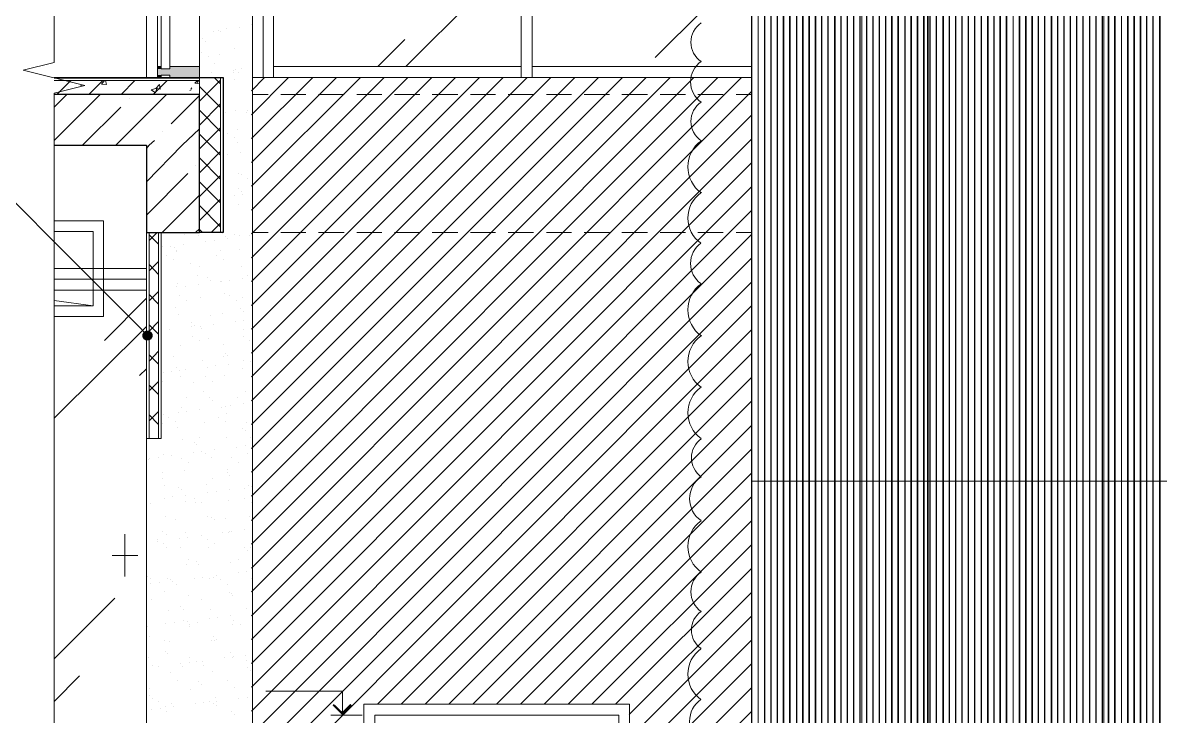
# Model space of a CAD drawing. Header units: millimetres. Extents: x -356862 to 418287, y 0 to 839748.
# Drawn here: x 401920 to 407398, y 783040 to 786378 of the extents above; entities that cross this region are included whole.
import ezdxf

# ---------------------------------------------------------------- set-up
doc = ezdxf.new("R2010")
doc.units = ezdxf.units.MM
doc.layers.add('PDF _Геометрия', color=7, linetype='Continuous', true_color=0xbababa)
doc.layers.add('PDF _Сплошная заливка', color=7, linetype='Continuous', true_color=0xf50000)

msp = doc.modelspace()

# ---------------------------------------------------------------- linework, layer by layer
at = {"layer": 'PDF _Геометрия', "color": 7, "lineweight": 5}
for points in [[(402071.0495, 790873.5893), (402071.0495, 790784.8264), (402071.0495, 786186.4759), (401921.668, 786149.6718), (402218.266, 786076.0635), (402071.0495, 786039.2594), (402071.0495, 781440.9089), (402071.0495, 781352.146)], [(402770.3278, 786032.7645), (402770.3278, 786115.0326), (402071.0495, 786115.0326)], [(402770.3278, 786110.7027), (402071.0495, 786110.7027)], [(402770.3278, 786099.8779), (402071.0495, 786099.8779)], [(402770.3278, 786032.7645), (402770.3278, 786032.7645)], [(402514.8639, 785368.1254), (402514.8639, 784376.579), (402527.8536, 784376.579), (402573.3175, 784376.579), (402586.3072, 784376.579), (402586.3072, 785368.1254)], [(402527.8536, 785368.1254), (402527.8536, 784376.579)], [(402573.3175, 785368.1254), (402573.3175, 784376.579)], [(403025.7917, 785368.1254), (403101.5649, 785368.1254)], [(403162.1835, 785368.1254), (403283.4206, 785368.1254)], [(403344.0391, 785368.1254), (403467.4412, 785368.1254)], [(403528.0598, 785368.1254), (403649.2969, 785368.1254)], [(403709.9154, 785368.1254), (403831.1526, 785368.1254)], [(403891.7711, 785368.1254), (404015.1732, 785368.1254)], [(404075.7917, 785368.1254), (404197.0288, 785368.1254)], [(404257.6474, 785368.1254), (404378.8845, 785368.1254)], [(404441.668, 785368.1254), (404562.9051, 785368.1254)], [(404623.5237, 785368.1254), (404744.7608, 785368.1254)], [(404805.3794, 785368.1254), (404928.7814, 785368.1254)], [(404989.4, 785368.1254), (405110.6371, 785368.1254)], [(405171.2556, 785368.1254), (405292.4928, 785368.1254)], [(405355.2763, 785368.1254), (405428.8845, 785368.1254)], [(402071.0495, 785194.9295), (402514.8639, 785194.9295)]]:
    msp.add_lwpolyline(points, dxfattribs=at)
at = {"layer": 'PDF _Геометрия', "color": 7, "lineweight": 18}
msp.add_lwpolyline([(405961.4618, 781767.8161), (405961.4618, 790135.3419)], dxfattribs=at)
at = {"layer": 'PDF _Геометрия', "color": 7, "lineweight": 9}
for points in [[(402514.8639, 790083.3831), (402514.8639, 786115.0326)], [(403025.7917, 790083.3831), (403025.7917, 781817.6099)], [(403025.7917, 786115.0326), (405428.8845, 786115.0326)], [(403101.5649, 786032.7645), (403025.7917, 786032.7645)], [(403283.4206, 786032.7645), (403162.1835, 786032.7645)], [(403467.4412, 786032.7645), (403344.0391, 786032.7645)], [(403649.2969, 786032.7645), (403528.0598, 786032.7645)], [(403831.1526, 786032.7645), (403709.9154, 786032.7645)], [(404015.1732, 786032.7645), (403891.7711, 786032.7645)], [(404197.0288, 786032.7645), (404075.7917, 786032.7645)], [(404378.8845, 786032.7645), (404257.6474, 786032.7645)], [(404562.9051, 786032.7645), (404441.668, 786032.7645)], [(404744.7608, 786032.7645), (404623.5237, 786032.7645)], [(404928.7814, 786032.7645), (404805.3794, 786032.7645)], [(405110.6371, 786032.7645), (404989.4, 786032.7645)], [(405292.4928, 786032.7645), (405171.2556, 786032.7645)], [(405428.8845, 786032.7645), (405355.2763, 786032.7645)], [(402514.8639, 784376.579), (402514.8639, 781817.6099)]]:
    msp.add_lwpolyline(points, dxfattribs=at)
at = {"layer": 'PDF _Геометрия', "color": 24, "lineweight": 18, "true_color": 0xa12502}
msp.add_lwpolyline([(402770.3278, 790083.3831), (403025.7917, 790083.3831), (403025.7917, 781817.6099), (402514.8639, 781817.6099), (402514.8639, 784376.579), (402586.3072, 784376.579), (402586.3072, 785368.1254), (402885.0701, 785368.1254), (402885.0701, 786115.0326), (402770.3278, 786115.0326)], close=True, dxfattribs=at)
at = {"layer": 'PDF _Геометрия', "color": 171, "lineweight": 20, "true_color": 0x7f7fff}
for points in [[(405428.8845, 781817.6099), (414943.833, 781817.6099), (414943.833, 790083.3831), (405428.8845, 790083.3831)], [(402770.3278, 785368.1254), (402872.0804, 785368.1254), (402872.0804, 786115.0326), (402770.3278, 786115.0326)]]:
    msp.add_lwpolyline(points, close=True, dxfattribs=at)
at = {"layer": 'PDF _Геометрия', "color": 7, "lineweight": 30}
for points in [[(405428.8845, 790083.3831), (405428.8845, 781817.6099)], [(402071.0495, 785788.1254), (402514.8639, 785788.1254), (402514.8639, 785368.1254), (402770.3278, 785368.1254), (402770.3278, 785788.1254), (402770.3278, 786032.7645), (402071.0495, 786032.7645)]]:
    msp.add_lwpolyline(points, dxfattribs=at)
at = {"layer": 'PDF _Геометрия', "color": 150, "lineweight": 30, "true_color": 0x0080ff}
msp.add_lwpolyline([(405428.8845, 790083.3831), (405428.8845, 781817.6099), (414943.833, 781817.6099), (414943.833, 790083.3831)], close=True, dxfattribs=at)
at = {"layer": 'PDF _Геометрия', "color": 254, "lineweight": 5, "true_color": 0xdcdcdc}
for points in [[(405431.0495, 790083.3831), (405431.0495, 781817.6099)], [(405461.3587, 790083.3831), (405461.3587, 781817.6099)], [(405491.668, 790083.3831), (405491.668, 781817.6099)], [(405521.9773, 790083.3831), (405521.9773, 781817.6099)], [(405554.4515, 790083.3831), (405554.4515, 781817.6099)], [(405584.7608, 790083.3831), (405584.7608, 781817.6099)], [(405615.0701, 790083.3831), (405615.0701, 781817.6099)], [(405645.3794, 790083.3831), (405645.3794, 781817.6099)], [(405675.6886, 790083.3831), (405675.6886, 781817.6099)], [(405705.9979, 790083.3831), (405705.9979, 781817.6099)], [(405738.4721, 790083.3831), (405738.4721, 781817.6099)], [(405768.7814, 790083.3831), (405768.7814, 781817.6099)], [(405799.0907, 790083.3831), (405799.0907, 781817.6099)], [(405829.4, 790083.3831), (405829.4, 781817.6099)], [(405859.7093, 790083.3831), (405859.7093, 781817.6099)], [(405890.0185, 790083.3831), (405890.0185, 781817.6099)], [(405922.4928, 790083.3831), (405922.4928, 781817.6099)], [(405952.802, 790083.3831), (405952.802, 781817.6099)], [(405983.1113, 790083.3831), (405983.1113, 781817.6099)], [(406013.4206, 790083.3831), (406013.4206, 781817.6099)], [(406043.7299, 790083.3831), (406043.7299, 781817.6099)], [(406076.2041, 790083.3831), (406076.2041, 781817.6099)], [(406106.5134, 790083.3831), (406106.5134, 781817.6099)], [(406136.8227, 790083.3831), (406136.8227, 781817.6099)], [(406167.1319, 790083.3831), (406167.1319, 781817.6099)], [(406197.4412, 790083.3831), (406197.4412, 781817.6099)], [(406227.7505, 790083.3831), (406227.7505, 781817.6099)], [(406260.2247, 790083.3831), (406260.2247, 781817.6099)], [(406290.534, 790083.3831), (406290.534, 781817.6099)], [(406320.8433, 790083.3831), (406320.8433, 781817.6099)], [(406351.1526, 790083.3831), (406351.1526, 781817.6099)], [(406381.4618, 790083.3831), (406381.4618, 781817.6099)], [(406411.7711, 790083.3831), (406411.7711, 781817.6099)], [(406444.2453, 790083.3831), (406444.2453, 781817.6099)], [(406474.5546, 790083.3831), (406474.5546, 781817.6099)], [(406504.8639, 790083.3831), (406504.8639, 781817.6099)], [(406535.1732, 790083.3831), (406535.1732, 781817.6099)], [(406565.4824, 790083.3831), (406565.4824, 781817.6099)], [(406595.7917, 790083.3831), (406595.7917, 781817.6099)], [(406628.266, 790083.3831), (406628.266, 781817.6099)], [(406658.5752, 790083.3831), (406658.5752, 781817.6099)], [(406688.8845, 790083.3831), (406688.8845, 781817.6099)], [(406719.1938, 790083.3831), (406719.1938, 781817.6099)], [(406749.5031, 790083.3831), (406749.5031, 781817.6099)], [(406781.9773, 790083.3831), (406781.9773, 781817.6099)], [(406812.2866, 790083.3831), (406812.2866, 781817.6099)], [(406842.5959, 790083.3831), (406842.5959, 781817.6099)], [(406872.9051, 790083.3831), (406872.9051, 781817.6099)], [(406903.2144, 790083.3831), (406903.2144, 781817.6099)], [(406933.5237, 790083.3831), (406933.5237, 781817.6099)], [(406965.9979, 790083.3831), (406965.9979, 781817.6099)], [(406996.3072, 790083.3831), (406996.3072, 781817.6099)], [(407026.6165, 790083.3831), (407026.6165, 781817.6099)], [(407056.9257, 790083.3831), (407056.9257, 781817.6099)], [(407087.235, 790083.3831), (407087.235, 781817.6099)], [(407117.5443, 790083.3831), (407117.5443, 781817.6099)], [(407150.0185, 790083.3831), (407150.0185, 781817.6099)], [(407180.3278, 790083.3831), (407180.3278, 781817.6099)], [(407210.6371, 790083.3831), (407210.6371, 781817.6099)], [(407240.9464, 790083.3831), (407240.9464, 781817.6099)], [(407271.2556, 790083.3831), (407271.2556, 781817.6099)], [(407303.7299, 790083.3831), (407303.7299, 781817.6099)], [(407334.0391, 790083.3831), (407334.0391, 781817.6099)], [(407364.3484, 790083.3831), (407364.3484, 781817.6099)], [(407394.6577, 790083.3831), (407394.6577, 781817.6099)]]:
    msp.add_lwpolyline(points, close=True, dxfattribs=at)
for points in [[(405461.3587, 781817.6099), (405461.3587, 790083.3831)], [(405493.833, 781817.6099), (405493.833, 790083.3831)], [(405524.1422, 781817.6099), (405524.1422, 790083.3831)], [(405552.2866, 781817.6099), (405552.2866, 790083.3831)], [(405582.5959, 781817.6099), (405582.5959, 790083.3831)], [(405612.9051, 781817.6099), (405612.9051, 790083.3831)], [(405647.5443, 781817.6099), (405647.5443, 790083.3831)], [(405677.8536, 781817.6099), (405677.8536, 790083.3831)], [(405708.1629, 781817.6099), (405708.1629, 790083.3831)], [(405736.3072, 781817.6099), (405736.3072, 790083.3831)], [(405766.6165, 781817.6099), (405766.6165, 790083.3831)], [(405796.9257, 781817.6099), (405796.9257, 790083.3831)], [(405831.5649, 781817.6099), (405831.5649, 790083.3831)], [(405861.8742, 781817.6099), (405861.8742, 790083.3831)], [(405892.1835, 781817.6099), (405892.1835, 790083.3831)], [(405920.3278, 781817.6099), (405920.3278, 790083.3831)], [(405950.6371, 781817.6099), (405950.6371, 790083.3831)], [(405983.1113, 781817.6099), (405983.1113, 790083.3831)], [(406015.5855, 781817.6099), (406015.5855, 790083.3831)], [(406045.8948, 781817.6099), (406045.8948, 790083.3831)], [(406074.0391, 781817.6099), (406074.0391, 790083.3831)], [(406104.3484, 781817.6099), (406104.3484, 790083.3831)], [(406134.6577, 781817.6099), (406134.6577, 790083.3831)], [(406169.2969, 781817.6099), (406169.2969, 790083.3831)], [(406199.6062, 781817.6099), (406199.6062, 790083.3831)], [(406229.9154, 781817.6099), (406229.9154, 790083.3831)], [(406258.0598, 781817.6099), (406258.0598, 790083.3831)], [(406288.369, 781817.6099), (406288.369, 790083.3831)], [(406318.6783, 781817.6099), (406318.6783, 790083.3831)], [(406353.3175, 781817.6099), (406353.3175, 790083.3831)], [(406383.6268, 781817.6099), (406383.6268, 790083.3831)], [(406413.9361, 781817.6099), (406413.9361, 790083.3831)], [(406442.0804, 781817.6099), (406442.0804, 790083.3831)], [(406472.3897, 781817.6099), (406472.3897, 790083.3831)], [(406502.6989, 781817.6099), (406502.6989, 790083.3831)], [(406537.3381, 781817.6099), (406537.3381, 790083.3831)], [(406567.6474, 781817.6099), (406567.6474, 790083.3831)], [(406597.9567, 781817.6099), (406597.9567, 790083.3831)], [(406626.101, 781817.6099), (406626.101, 790083.3831)], [(406656.4103, 781817.6099), (406656.4103, 790083.3831)], [(406688.8845, 781817.6099), (406688.8845, 790083.3831)], [(406721.3587, 781817.6099), (406721.3587, 790083.3831)], [(406751.668, 781817.6099), (406751.668, 790083.3831)], [(406779.8123, 781817.6099), (406779.8123, 790083.3831)], [(406810.1216, 781817.6099), (406810.1216, 790083.3831)], [(406840.4309, 781817.6099), (406840.4309, 790083.3831)], [(406875.0701, 781817.6099), (406875.0701, 790083.3831)], [(406905.3794, 781817.6099), (406905.3794, 790083.3831)], [(406935.6886, 781817.6099), (406935.6886, 790083.3831)], [(406963.833, 781817.6099), (406963.833, 790083.3831)], [(406994.1422, 781817.6099), (406994.1422, 790083.3831)], [(407024.4515, 781817.6099), (407024.4515, 790083.3831)], [(407059.0907, 781817.6099), (407059.0907, 790083.3831)], [(407089.4, 781817.6099), (407089.4, 790083.3831)], [(407119.7093, 781817.6099), (407119.7093, 790083.3831)], [(407147.8536, 781817.6099), (407147.8536, 790083.3831)], [(407178.1629, 781817.6099), (407178.1629, 790083.3831)], [(407210.6371, 781817.6099), (407210.6371, 790083.3831)], [(407243.1113, 781817.6099), (407243.1113, 790083.3831)], [(407273.4206, 781817.6099), (407273.4206, 790083.3831)], [(407301.5649, 781817.6099), (407301.5649, 790083.3831)], [(407331.8742, 781817.6099), (407331.8742, 790083.3831)], [(407362.1835, 781817.6099), (407362.1835, 790083.3831)], [(407396.8227, 781817.6099), (407396.8227, 790083.3831)], [(404965.5855, 786210.2903), (405428.8845, 786673.5893)], [(403764.0391, 786166.9913), (404097.4412, 786500.3934)], [(403629.8123, 786166.9913), (403759.7093, 786296.8882)], [(402313.5237, 784848.5377), (402514.8639, 785052.0429)], [(402073.2144, 784476.1666), (402514.8639, 784915.6511)], [(402482.3897, 784679.6718), (402514.8639, 784712.146)], [(402410.9464, 783915.445), (402410.9464, 783711.9398)], [(402473.7299, 783813.6924), (402350.3278, 783813.6924)], [(402071.0495, 783315.7542), (402363.3175, 783608.0223)], [(402071.0495, 783110.0841), (402192.2866, 783233.4862)]]:
    msp.add_lwpolyline(points, dxfattribs=at)
at = {"layer": 'PDF _Геометрия', "color": 150, "lineweight": 18, "true_color": 0x0080ff}
for points in [[(405983.1113, 781817.6099), (405983.1113, 790083.3831)], [(405985.2763, 781817.6099), (405985.2763, 790083.3831)], [(406277.5443, 781817.6099), (406277.5443, 790085.548)], [(406279.7093, 781817.6099), (406279.7093, 790085.548)], [(406569.8123, 781817.6099), (406569.8123, 790083.3831)], [(407126.2041, 781817.6099), (407126.2041, 790083.3831)]]:
    msp.add_lwpolyline(points, dxfattribs=at)
at = {"layer": 'PDF _Геометрия', "color": 252, "lineweight": 5, "true_color": 0x989898}
for points in [[(403127.5443, 789587.6099), (403127.5443, 788492.146), (403127.5443, 786115.0326), (403127.5443, 786166.9913), (404320.4309, 786166.9913), (404320.4309, 786115.0326), (403127.5443, 786115.0326), (403077.7505, 786115.0326), (403077.7505, 788492.146), (403077.7505, 789587.6099), (403077.7505, 789663.3831)], [(402568.9876, 788468.3315), (402568.9876, 786166.9913)], [(402770.3278, 788468.3315), (402770.3278, 786166.9913)], [(405428.8845, 786115.0326), (404372.3897, 786115.0326), (404372.3897, 786166.9913), (405428.8845, 786166.9913)], [(402514.8639, 785142.9707), (402071.0495, 785142.9707)], [(402514.8639, 785091.012), (402071.0495, 785091.012)]]:
    msp.add_lwpolyline(points, dxfattribs=at)
msp.add_lwpolyline([(404372.3897, 788492.146), (404372.3897, 786115.0326), (404320.4309, 786115.0326), (404320.4309, 788492.146), (404320.4309, 789613.5893), (404372.3897, 789613.5893)], close=True, dxfattribs=at)
at = {"layer": 'PDF _Геометрия', "color": 7, "lineweight": 5}
for points in [[(402627.4412, 786156.1666), (402627.4412, 788476.9913), (402586.3072, 788476.9913), (402586.3072, 786156.1666)], [(404842.1835, 783097.0944), (403562.6989, 783097.0944), (403562.6989, 782075.2388), (404842.1835, 782075.2388)], [(404790.2247, 783045.1357), (403614.6577, 783045.1357), (403614.6577, 782125.0326), (404790.2247, 782125.0326)]]:
    msp.add_lwpolyline(points, close=True, dxfattribs=at)
at = {"layer": 'PDF _Геометрия', "color": 24, "lineweight": 18, "true_color": 0xa12502}
for points in [[(403021.4618, 786370.4965), (403021.4618, 786370.4965)], [(402837.4412, 786333.6924), (402837.4412, 786333.6924)], [(402861.2556, 786342.3522), (402861.2556, 786342.3522)], [(402869.9154, 786333.6924), (402869.9154, 786333.6924)], [(402902.3897, 786348.847), (402902.3897, 786348.847)], [(402965.1732, 786355.3419), (402965.1732, 786355.3419)], [(402785.4824, 786301.2181), (402785.4824, 786301.2181)], [(402800.6371, 786288.2285), (402800.6371, 786288.2285)], [(402781.1526, 786236.2697), (402781.1526, 786236.2697)], [(402813.6268, 786214.6202), (402813.6268, 786214.6202)], [(402867.7505, 786225.445), (402867.7505, 786225.445)], [(402937.0288, 786255.7542), (402937.0288, 786255.7542)], [(403023.6268, 786236.2697), (403023.6268, 786236.2697)], [(402841.7711, 786182.146), (402841.7711, 786182.146)], [(402945.6886, 786154.0017), (402945.6886, 786154.0017)], [(402973.833, 786156.1666), (402973.833, 786156.1666)], [(402826.6165, 786136.6821), (402826.6165, 786136.6821)], [(402932.6989, 786149.6718), (402932.6989, 786149.6718)], [(402932.6989, 786138.847), (402932.6989, 786138.847)], [(402941.3587, 786104.2078), (402941.3587, 786104.2078)], [(402960.8433, 786141.012), (402960.8433, 786141.012)], [(402898.0598, 785944.0017), (402898.0598, 785944.0017)], [(402945.6886, 785954.8264), (402945.6886, 785954.8264)], [(402995.4824, 785944.0017), (402995.4824, 785944.0017)], [(403004.1422, 785956.9913), (403004.1422, 785956.9913)], [(402885.0701, 785926.6821), (402885.0701, 785926.6821)], [(402906.7196, 785844.414), (402906.7196, 785844.414)], [(402941.3587, 785824.9295), (402941.3587, 785824.9295)], [(402954.3484, 785863.8986), (402954.3484, 785863.8986)], [(402952.1835, 785803.28), (402952.1835, 785803.28)], [(402906.7196, 785742.6614), (402906.7196, 785742.6614)], [(402969.5031, 785751.3212), (402969.5031, 785751.3212)], [(402956.5134, 785653.8986), (402956.5134, 785653.8986)], [(402971.668, 785649.5687), (402971.668, 785649.5687)], [(403004.1422, 785627.9192), (403004.1422, 785627.9192)], [(402956.5134, 785578.1254), (402956.5134, 785578.1254)], [(402971.668, 785565.1357), (402971.668, 785565.1357)], [(402978.1629, 785549.981), (402978.1629, 785549.981)], [(402939.1938, 785545.6511), (402939.1938, 785545.6511)], [(402960.8433, 785504.5171), (402960.8433, 785504.5171)], [(402698.8845, 785357.3006), (402698.8845, 785357.3006)], [(402765.9979, 785355.1357), (402765.9979, 785355.1357)], [(402841.7711, 785331.3212), (402841.7711, 785331.3212)], [(402882.9051, 785363.7955), (402882.9051, 785363.7955)], [(402895.8948, 785350.8058), (402895.8948, 785350.8058)], [(402904.5546, 785339.981), (402904.5546, 785339.981)], [(402941.3587, 785357.3006), (402941.3587, 785357.3006)], [(402965.1732, 785352.9707), (402965.1732, 785352.9707)], [(403010.6371, 785352.9707), (403010.6371, 785352.9707)], [(402590.6371, 785298.847), (402590.6371, 785298.847)], [(402631.7711, 785303.1769), (402631.7711, 785303.1769)], [(402649.0907, 785296.6821), (402649.0907, 785296.6821)], [(402662.0804, 785283.6924), (402662.0804, 785283.6924)], [(402662.0804, 785275.0326), (402662.0804, 785275.0326)], [(402694.5546, 785311.8367), (402694.5546, 785311.8367)], [(402800.6371, 785324.8264), (402800.6371, 785324.8264)], [(402872.0804, 785281.5274), (402872.0804, 785281.5274)], [(402965.1732, 785288.0223), (402965.1732, 785288.0223)], [(402610.1216, 785257.713), (402610.1216, 785257.713)], [(402644.7608, 785238.2285), (402644.7608, 785238.2285)], [(402729.1938, 785220.9089), (402729.1938, 785220.9089)], [(402854.7608, 785259.8779), (402854.7608, 785259.8779)], [(402887.235, 785238.2285), (402887.235, 785238.2285)], [(402772.4928, 785203.5893), (402772.4928, 785203.5893)], [(402971.668, 785203.5893), (402971.668, 785203.5893)], [(402666.4103, 785123.4862), (402666.4103, 785123.4862)], [(402703.2144, 785110.4965), (402703.2144, 785110.4965)], [(402761.668, 785162.4553), (402761.668, 785162.4553)], [(402765.9979, 785119.1563), (402765.9979, 785119.1563)], [(402807.1319, 785149.4656), (402807.1319, 785149.4656)], [(402822.2866, 785136.4759), (402822.2866, 785136.4759)], [(402872.0804, 785134.3109), (402872.0804, 785134.3109)], [(402876.4103, 785132.146), (402876.4103, 785132.146)], [(402913.2144, 785138.6408), (402913.2144, 785138.6408)], [(402975.9979, 785147.3006), (402975.9979, 785147.3006)], [(403004.1422, 785162.4553), (403004.1422, 785162.4553)], [(402588.4721, 785067.1975), (402588.4721, 785067.1975)], [(402662.0804, 785106.1666), (402662.0804, 785106.1666)], [(402675.0701, 785062.8676), (402675.0701, 785062.8676)], [(402889.4, 785073.6924), (402889.4, 785073.6924)], [(402917.5443, 785062.8676), (402917.5443, 785062.8676)], [(402655.5855, 785006.579), (402655.5855, 785006.579)], [(402707.5443, 785041.2181), (402707.5443, 785041.2181)], [(402776.8227, 785054.2078), (402776.8227, 785054.2078)], [(402950.0185, 785043.3831), (402950.0185, 785043.3831)], [(402967.3381, 785002.2491), (402967.3381, 785002.2491)], [(402975.9979, 785054.2078), (402975.9979, 785054.2078)], [(402670.7402, 784974.1047), (402670.7402, 784974.1047)], [(402824.4515, 784967.6099), (402824.4515, 784967.6099)], [(402880.7402, 784980.5996), (402880.7402, 784980.5996)], [(402982.4928, 784989.2594), (402982.4928, 784989.2594)], [(402984.6577, 784945.9604), (402984.6577, 784945.9604)], [(402627.4412, 784900.4965), (402627.4412, 784900.4965)], [(402733.5237, 784935.1357), (402733.5237, 784935.1357)], [(402733.5237, 784913.4862), (402733.5237, 784913.4862)], [(402748.6783, 784922.146), (402748.6783, 784922.146)], [(402774.6577, 784917.8161), (402774.6577, 784917.8161)], [(402781.1526, 784904.8264), (402781.1526, 784904.8264)], [(402837.4412, 784926.4759), (402837.4412, 784926.4759)], [(402943.5237, 784941.6305), (402943.5237, 784941.6305)], [(402980.3278, 784902.6614), (402980.3278, 784902.6614)], [(402737.8536, 784868.0223), (402737.8536, 784868.0223)], [(402770.3278, 784846.3728), (402770.3278, 784846.3728)], [(402815.7917, 784859.3625), (402815.7917, 784859.3625)], [(402980.3278, 784868.0223), (402980.3278, 784868.0223)], [(403012.802, 784848.5377), (403012.802, 784848.5377)], [(402677.235, 784822.5584), (402677.235, 784822.5584)], [(402887.235, 784831.2181), (402887.235, 784831.2181)], [(402893.7299, 784787.9192), (402893.7299, 784787.9192)], [(402644.7608, 784770.5996), (402644.7608, 784770.5996)], [(402785.4824, 784753.28), (402785.4824, 784753.28)], [(402846.101, 784727.3006), (402846.101, 784727.3006)], [(402887.235, 784772.7645), (402887.235, 784772.7645)], [(402906.7196, 784774.9295), (402906.7196, 784774.9295)], [(402911.0495, 784733.7955), (402911.0495, 784733.7955)], [(402984.6577, 784753.28), (402984.6577, 784753.28)], [(403017.1319, 784748.9501), (403017.1319, 784748.9501)], [(402597.1319, 784692.6614), (402597.1319, 784692.6614)], [(402636.101, 784699.1563), (402636.101, 784699.1563)], [(402657.7505, 784720.8058), (402657.7505, 784720.8058)], [(402672.9051, 784705.6511), (402672.9051, 784705.6511)], [(402681.5649, 784673.1769), (402681.5649, 784673.1769)], [(402701.0495, 784707.8161), (402701.0495, 784707.8161)], [(402800.6371, 784673.1769), (402800.6371, 784673.1769)], [(402807.1319, 784720.8058), (402807.1319, 784720.8058)], [(402891.5649, 784681.8367), (402891.5649, 784681.8367)], [(402975.9979, 784712.146), (402975.9979, 784712.146)], [(402590.6371, 784651.5274), (402590.6371, 784651.5274)], [(402740.0185, 784645.0326), (402740.0185, 784645.0326)], [(402833.1113, 784651.5274), (402833.1113, 784651.5274)], [(402586.3072, 784601.7336), (402586.3072, 784601.7336)], [(402707.5443, 784575.7542), (402707.5443, 784575.7542)], [(402791.9773, 784603.8986), (402791.9773, 784603.8986)], [(402817.9567, 784573.5893), (402817.9567, 784573.5893)], [(402952.1835, 784575.7542), (402952.1835, 784575.7542)], [(402991.1526, 784603.8986), (402991.1526, 784603.8986)], [(402685.8948, 784523.7955), (402685.8948, 784523.7955)], [(402772.4928, 784515.1357), (402772.4928, 784515.1357)], [(402833.1113, 784560.5996), (402833.1113, 784560.5996)], [(402878.5752, 784528.1254), (402878.5752, 784528.1254)], [(402895.8948, 784530.2903), (402895.8948, 784530.2903)], [(402919.7093, 784534.6202), (402919.7093, 784534.6202)], [(402982.4928, 784543.28), (402982.4928, 784543.28)], [(402599.2969, 784491.3212), (402599.2969, 784491.3212)], [(402620.9464, 784476.1666), (402620.9464, 784476.1666)], [(402653.4206, 784456.6821), (402653.4206, 784456.6821)], [(402668.5752, 784499.981), (402668.5752, 784499.981)], [(402709.7093, 784506.4759), (402709.7093, 784506.4759)], [(402796.3072, 784454.5171), (402796.3072, 784454.5171)], [(402863.4206, 784478.3315), (402863.4206, 784478.3315)], [(402895.8948, 784456.6821), (402895.8948, 784456.6821)], [(402900.2247, 784497.8161), (402900.2247, 784497.8161)], [(402592.802, 784450.1872), (402592.802, 784450.1872)], [(402666.4103, 784430.7027), (402666.4103, 784430.7027)], [(402978.1629, 784426.3728), (402978.1629, 784426.3728)], [(402993.3175, 784413.3831), (402993.3175, 784413.3831)], [(402995.4824, 784452.3522), (402995.4824, 784452.3522)], [(402690.2247, 784372.2491), (402690.2247, 784372.2491)], [(402744.3484, 784359.2594), (402744.3484, 784359.2594)], [(402757.3381, 784346.2697), (402757.3381, 784346.2697)], [(402770.3278, 784380.9089), (402770.3278, 784380.9089)], [(402902.3897, 784380.9089), (402902.3897, 784380.9089)], [(403014.967, 784380.9089), (403014.967, 784380.9089)], [(402597.1319, 784300.8058), (402597.1319, 784300.8058)], [(402633.9361, 784294.3109), (402633.9361, 784294.3109)], [(402740.0185, 784309.4656), (402740.0185, 784309.4656)], [(402781.1526, 784313.7955), (402781.1526, 784313.7955)], [(402800.6371, 784302.9707), (402800.6371, 784302.9707)], [(402843.9361, 784322.4553), (402843.9361, 784322.4553)], [(402950.0185, 784335.445), (402950.0185, 784335.445)], [(402991.1526, 784341.9398), (402991.1526, 784341.9398)], [(402999.8123, 784302.9707), (402999.8123, 784302.9707)], [(402523.5237, 784276.9913), (402523.5237, 784276.9913)], [(402530.0185, 784281.3212), (402530.0185, 784281.3212)], [(402571.1526, 784285.6511), (402571.1526, 784285.6511)], [(402683.7299, 784281.3212), (402683.7299, 784281.3212)], [(402716.2041, 784261.8367), (402716.2041, 784261.8367)], [(402826.6165, 784283.4862), (402826.6165, 784283.4862)], [(402926.2041, 784283.4862), (402926.2041, 784283.4862)], [(402958.6783, 784261.8367), (402958.6783, 784261.8367)], [(402590.6371, 784186.0635), (402590.6371, 784186.0635)], [(402592.802, 784214.2078), (402592.802, 784214.2078)], [(402696.7196, 784222.8676), (402696.7196, 784222.8676)], [(402835.2763, 784186.0635), (402835.2763, 784186.0635)], [(402904.5546, 784212.0429), (402904.5546, 784212.0429)], [(402906.7196, 784229.3625), (402906.7196, 784229.3625)], [(402917.5443, 784199.0532), (402917.5443, 784199.0532)], [(402601.4618, 784151.4243), (402601.4618, 784151.4243)], [(402668.5752, 784142.7645), (402668.5752, 784142.7645)], [(402683.7299, 784129.7748), (402683.7299, 784129.7748)], [(402804.967, 784153.5893), (402804.967, 784153.5893)], [(402915.3794, 784129.7748), (402915.3794, 784129.7748)], [(402986.8227, 784136.2697), (402986.8227, 784136.2697)], [(403006.3072, 784151.4243), (403006.3072, 784151.4243)], [(403021.4618, 784144.9295), (403021.4618, 784144.9295)], [(402601.4618, 784088.6408), (402601.4618, 784088.6408)], [(402642.5959, 784095.1357), (402642.5959, 784095.1357)], [(402701.0495, 784073.4862), (402701.0495, 784073.4862)], [(402705.3794, 784101.6305), (402705.3794, 784101.6305)], [(402746.5134, 784086.4759), (402746.5134, 784086.4759)], [(402750.8433, 784069.1563), (402750.8433, 784069.1563)], [(402811.4618, 784116.7852), (402811.4618, 784116.7852)], [(402852.5959, 784121.1151), (402852.5959, 784121.1151)], [(402911.0495, 784079.981), (402911.0495, 784079.981)], [(402988.9876, 784086.4759), (402988.9876, 784086.4759)], [(402536.5134, 784064.8264), (402536.5134, 784064.8264)], [(402778.9876, 784066.9913), (402778.9876, 784066.9913)], [(403021.4618, 784066.9913), (403021.4618, 784066.9913)], [(402517.0288, 783999.8779), (402517.0288, 783999.8779)], [(402605.7917, 783999.8779), (402605.7917, 783999.8779)], [(402653.4206, 783989.0532), (402653.4206, 783989.0532)], [(402811.4618, 784002.0429), (402811.4618, 784002.0429)], [(402828.7814, 783997.713), (402828.7814, 783997.713)], [(402843.9361, 783984.7233), (402843.9361, 783984.7233)], [(402898.0598, 783991.2181), (402898.0598, 783991.2181)], [(403010.6371, 784002.0429), (403010.6371, 784002.0429)], [(402594.967, 783928.4346), (402594.967, 783928.4346)], [(402610.1216, 783915.445), (402610.1216, 783915.445)], [(402705.3794, 783921.9398), (402705.3794, 783921.9398)], [(402778.9876, 783911.1151), (402778.9876, 783911.1151)], [(402882.9051, 783924.1047), (402882.9051, 783924.1047)], [(402911.0495, 783921.9398), (402911.0495, 783921.9398)], [(402915.3794, 783930.5996), (402915.3794, 783930.5996)], [(402924.0391, 783928.4346), (402924.0391, 783928.4346)], [(402986.8227, 783937.0944), (402986.8227, 783937.0944)], [(402566.8227, 783891.6305), (402566.8227, 783891.6305)], [(402568.9876, 783882.9707), (402568.9876, 783882.9707)], [(402599.2969, 783869.981), (402599.2969, 783869.981)], [(402612.2866, 783850.4965), (402612.2866, 783850.4965)], [(402675.0701, 783895.9604), (402675.0701, 783895.9604)], [(402677.235, 783852.6614), (402677.235, 783852.6614)], [(402714.0391, 783902.4553), (402714.0391, 783902.4553)], [(402809.2969, 783891.6305), (402809.2969, 783891.6305)], [(402815.7917, 783852.6614), (402815.7917, 783852.6614)], [(402841.7711, 783869.981), (402841.7711, 783869.981)], [(402988.9876, 783850.4965), (402988.9876, 783850.4965)], [(403014.967, 783852.6614), (403014.967, 783852.6614)], [(402960.8433, 783796.3728), (402960.8433, 783796.3728)], [(403004.1422, 783837.5068), (403004.1422, 783837.5068)], [(402709.7093, 783772.5584), (402709.7093, 783772.5584)], [(402718.369, 783794.2078), (402718.369, 783794.2078)], [(402755.1732, 783783.3831), (402755.1732, 783783.3831)], [(402768.1629, 783770.3934), (402768.1629, 783770.3934)], [(402921.8742, 783779.0532), (402921.8742, 783779.0532)], [(402519.1938, 783714.1047), (402519.1938, 783714.1047)], [(402534.3484, 783701.1151), (402534.3484, 783701.1151)], [(402616.6165, 783701.1151), (402616.6165, 783701.1151)], [(402629.6062, 783696.7852), (402629.6062, 783696.7852)], [(402640.4309, 783690.2903), (402640.4309, 783690.2903)], [(402746.5134, 783703.28), (402746.5134, 783703.28)], [(402785.4824, 783709.7748), (402785.4824, 783709.7748)], [(402820.1216, 783703.28), (402820.1216, 783703.28)], [(402837.4412, 783707.6099), (402837.4412, 783707.6099)], [(402850.4309, 783718.4346), (402850.4309, 783718.4346)], [(402872.0804, 783696.7852), (402872.0804, 783696.7852)], [(402956.5134, 783731.4243), (402956.5134, 783731.4243)], [(402995.4824, 783737.9192), (402995.4824, 783737.9192)], [(403019.2969, 783701.1151), (403019.2969, 783701.1151)], [(402536.5134, 783677.3006), (402536.5134, 783677.3006)], [(402577.6474, 783681.6305), (402577.6474, 783681.6305)], [(402601.4618, 783638.3315), (402601.4618, 783638.3315)], [(402662.0804, 783675.1357), (402662.0804, 783675.1357)], [(402904.5546, 783675.1357), (402904.5546, 783675.1357)], [(402915.3794, 783636.1666), (402915.3794, 783636.1666)], [(402517.0288, 783623.1769), (402517.0288, 783623.1769)], [(402538.6783, 783599.3625), (402538.6783, 783599.3625)], [(402716.2041, 783621.012), (402716.2041, 783621.012)], [(402781.1526, 783599.3625), (402781.1526, 783599.3625)], [(402926.2041, 783629.6718), (402926.2041, 783629.6718)], [(402928.369, 783623.1769), (402928.369, 783623.1769)], [(403023.6268, 783599.3625), (403023.6268, 783599.3625)], [(402620.9464, 783549.5687), (402620.9464, 783549.5687)], [(402679.4, 783566.8882), (402679.4, 783566.8882)], [(402694.5546, 783553.8986), (402694.5546, 783553.8986)], [(402824.4515, 783551.7336), (402824.4515, 783551.7336)], [(402921.8742, 783525.7542), (402921.8742, 783525.7542)], [(402995.4824, 783560.3934), (402995.4824, 783560.3934)], [(403025.7917, 783551.7336), (403025.7917, 783551.7336)], [(402521.3587, 783473.7955), (402521.3587, 783473.7955)], [(402607.9567, 783484.6202), (402607.9567, 783484.6202)], [(402649.0907, 783488.9501), (402649.0907, 783488.9501)], [(402692.3897, 783501.9398), (402692.3897, 783501.9398)], [(402711.8742, 783497.6099), (402711.8742, 783497.6099)], [(402720.534, 783471.6305), (402720.534, 783471.6305)], [(402724.8639, 783480.2903), (402724.8639, 783480.2903)], [(402761.668, 783493.28), (402761.668, 783493.28)], [(402817.9567, 783510.5996), (402817.9567, 783510.5996)], [(402859.0907, 783517.0944), (402859.0907, 783517.0944)], [(402930.534, 783480.2903), (402930.534, 783480.2903)], [(402934.8639, 783501.9398), (402934.8639, 783501.9398)], [(402967.3381, 783480.2903), (402967.3381, 783480.2903)], [(402527.8536, 783424.0017), (402527.8536, 783424.0017)], [(402839.6062, 783421.8367), (402839.6062, 783421.8367)], [(402601.4618, 783404.5171), (402601.4618, 783404.5171)], [(402627.4412, 783400.1872), (402627.4412, 783400.1872)], [(402830.9464, 783402.3522), (402830.9464, 783402.3522)], [(402843.9361, 783404.5171), (402843.9361, 783404.5171)], [(402854.7608, 783408.847), (402854.7608, 783408.847)], [(402525.6886, 783322.2491), (402525.6886, 783322.2491)], [(402605.7917, 783352.5584), (402605.7917, 783352.5584)], [(402618.7814, 783339.5687), (402618.7814, 783339.5687)], [(402724.8639, 783322.2491), (402724.8639, 783322.2491)], [(402755.1732, 783304.9295), (402755.1732, 783304.9295)], [(402783.3175, 783304.9295), (402783.3175, 783304.9295)], [(402889.4, 783320.0841), (402889.4, 783320.0841)], [(402921.8742, 783346.0635), (402921.8742, 783346.0635)], [(402930.534, 783324.414), (402930.534, 783324.414)], [(402934.8639, 783328.7439), (402934.8639, 783328.7439)], [(402993.3175, 783333.0738), (402993.3175, 783333.0738)], [(402997.6474, 783307.0944), (402997.6474, 783307.0944)], [(402545.1732, 783283.28), (402545.1732, 783283.28)], [(402573.3175, 783276.7852), (402573.3175, 783276.7852)], [(402631.7711, 783248.6408), (402631.7711, 783248.6408)], [(402679.4, 783291.9398), (402679.4, 783291.9398)], [(402688.0598, 783276.7852), (402688.0598, 783276.7852)], [(402720.534, 783296.2697), (402720.534, 783296.2697)], [(402787.6474, 783285.445), (402787.6474, 783285.445)], [(402835.2763, 783252.9707), (402835.2763, 783252.9707)], [(402999.8123, 783274.6202), (402999.8123, 783274.6202)], [(403014.967, 783261.6305), (403014.967, 783261.6305)], [(402664.2453, 783209.6718), (402664.2453, 783209.6718)], [(402765.9979, 783207.5068), (402765.9979, 783207.5068)], [(402906.7196, 783209.6718), (402906.7196, 783209.6718)], [(402530.0185, 783172.8676), (402530.0185, 783172.8676)], [(402530.0185, 783138.2285), (402530.0185, 783138.2285)], [(402729.1938, 783170.7027), (402729.1938, 783170.7027)], [(402778.9876, 783192.3522), (402778.9876, 783192.3522)], [(402941.3587, 783179.3625), (402941.3587, 783179.3625)], [(402545.1732, 783125.2388), (402545.1732, 783125.2388)], [(402575.4824, 783110.0841), (402575.4824, 783110.0841)], [(402607.9567, 783088.4346), (402607.9567, 783088.4346)], [(402636.101, 783099.2594), (402636.101, 783099.2594)], [(402646.9257, 783086.2697), (402646.9257, 783086.2697)], [(402750.8433, 783099.2594), (402750.8433, 783099.2594)], [(402791.9773, 783105.7542), (402791.9773, 783105.7542)], [(402817.9567, 783110.0841), (402817.9567, 783110.0841)], [(402839.6062, 783101.4243), (402839.6062, 783101.4243)], [(402848.266, 783131.7336), (402848.266, 783131.7336)], [(402850.4309, 783090.5996), (402850.4309, 783090.5996)], [(402854.7608, 783112.2491), (402854.7608, 783112.2491)], [(402960.8433, 783127.4037), (402960.8433, 783127.4037)], [(403001.9773, 783131.7336), (403001.9773, 783131.7336)], [(402540.8433, 783071.1151), (402540.8433, 783071.1151)], [(402581.9773, 783077.6099), (402581.9773, 783077.6099)], [(402612.2866, 783062.4553), (402612.2866, 783062.4553)], [(402924.0391, 783060.2903), (402924.0391, 783060.2903)], [(402939.1938, 783047.3006), (402939.1938, 783047.3006)]]:
    msp.add_lwpolyline(points, dxfattribs=at)
at = {"layer": 'PDF _Геометрия', "color": 7, "lineweight": 20}
msp.add_lwpolyline([(402586.3072, 786156.1666), (402586.3072, 786166.9913), (402568.9876, 786166.9913), (402568.9876, 786115.0326), (402586.3072, 786115.0326), (402586.3072, 786125.8573), (402627.4412, 786125.8573), (402627.4412, 786115.0326), (402770.3278, 786115.0326), (402770.3278, 786166.9913), (402627.4412, 786166.9913), (402627.4412, 786156.1666)], close=True, dxfattribs=at)
at = {"layer": 'PDF _Геометрия', "lineweight": 5}
for points in [[(402084.0391, 786032.7645), (402151.1526, 786099.8779)], [(402237.7505, 786032.7645), (402304.8639, 786099.8779)], [(402317.8536, 786099.8779), (402322.1835, 786080.3934), (402298.369, 786082.5584), (402313.5237, 786099.8779)], [(402393.6268, 786032.7645), (402458.5752, 786099.8779)], [(402547.3381, 786032.7645), (402614.4515, 786099.8779)], [(402761.668, 786099.8779), (402748.6783, 786086.8882), (402770.3278, 786084.7233)], [(402759.5031, 786091.2181), (402768.1629, 786099.8779)], [(402198.7814, 786073.8986), (402203.1113, 786078.2285)], [(402724.8639, 786052.2491), (402731.3587, 786054.414)], [(402729.1938, 786058.7439), (402733.5237, 786065.2388)], [(402071.0495, 785811.9398), (402291.8742, 786032.7645)], [(402071.0495, 785972.146), (402131.668, 786032.7645)], [(402367.6474, 785788.1254), (402612.2866, 786032.7645)], [(402432.5959, 786013.28), (402432.5959, 786013.28)], [(402633.9361, 785892.0429), (402770.3278, 786028.4346)], [(402701.0495, 786032.7645), (402703.2144, 786032.7645)], [(402207.4412, 785788.1254), (402391.4618, 785972.146)], [(402514.8639, 785612.7645), (402688.0598, 785788.1254), (402770.3278, 785868.2285)], [(402592.802, 785853.0738), (402592.802, 785853.0738)], [(402514.8639, 785772.9707), (402527.8536, 785788.1254), (402553.833, 785811.9398)], [(402753.0082, 785692.8676), (402753.0082, 785692.8676)], [(402514.8639, 785452.5584), (402714.0391, 785651.7336)], [(402590.6371, 785368.1254), (402770.3278, 785547.8161)], [(402750.8433, 785368.1254), (402770.3278, 785385.445)]]:
    msp.add_lwpolyline(points, dxfattribs=at)
at = {"layer": 'PDF _Геометрия', "color": 171, "lineweight": 30, "true_color": 0x7f7fff}
msp.add_lwpolyline([(402770.3278, 786115.0326), (402885.0701, 786115.0326), (402885.0701, 785368.1254), (402770.3278, 785368.1254)], dxfattribs=at)
at = {"layer": 'PDF _Геометрия', "color": 171, "lineweight": 20, "true_color": 0x7f7fff}
for points in [[(402770.3278, 786000.2903), (402872.0804, 786102.0429)], [(402872.0804, 786084.7233), (402841.7711, 786115.0326)], [(403021.4618, 786050.0841), (403084.2453, 786115.0326)], [(403021.4618, 785935.3419), (403198.9876, 786115.0326)], [(403021.4618, 785820.5996), (403315.8948, 786115.0326)], [(403021.4618, 785705.8573), (403430.6371, 786115.0326)], [(403021.4618, 785591.1151), (403545.3794, 786115.0326)], [(403021.4618, 785476.3728), (403660.1216, 786115.0326)], [(403021.4618, 785361.6305), (403774.8639, 786115.0326)], [(403021.4618, 785246.8882), (403889.6062, 786115.0326)], [(403021.4618, 785132.146), (404004.3484, 786115.0326)], [(403021.4618, 785017.4037), (404119.0907, 786115.0326)], [(403021.4618, 784902.6614), (404233.833, 786115.0326)], [(403021.4618, 784787.9192), (404348.5752, 786115.0326)], [(403021.4618, 784673.1769), (404463.3175, 786115.0326)], [(403021.4618, 784558.4346), (404578.0598, 786115.0326)], [(403021.4618, 784443.6924), (404692.802, 786115.0326)], [(403021.4618, 784328.9501), (404807.5443, 786115.0326)], [(403021.4618, 784214.2078), (404922.2866, 786115.0326)], [(403021.4618, 784099.4656), (405037.0288, 786115.0326)], [(403021.4618, 783982.5584), (405151.7711, 786115.0326)], [(403021.4618, 783867.8161), (405266.5134, 786115.0326)], [(403021.4618, 783753.0738), (405381.2556, 786115.0326)], [(402872.0804, 785969.981), (402770.3278, 786071.7336)], [(403021.4618, 783638.3315), (405428.8845, 786047.9192)], [(402770.3278, 785885.548), (402872.0804, 785987.3006)], [(402872.0804, 785855.2388), (402770.3278, 785956.9913)], [(403021.4618, 783523.5893), (405428.8845, 785933.1769)], [(402770.3278, 785770.8058), (402872.0804, 785872.5584)], [(402872.0804, 785740.4965), (402770.3278, 785842.2491)], [(403021.4618, 783408.847), (405428.8845, 785818.4346)], [(402770.3278, 785656.0635), (402872.0804, 785757.8161)], [(402872.0804, 785625.7542), (402770.3278, 785727.5068)], [(403021.4618, 783294.1047), (405428.8845, 785703.6924)], [(402770.3278, 785541.3212), (402872.0804, 785643.0738)], [(402872.0804, 785511.012), (402770.3278, 785612.7645)], [(403021.4618, 783179.3625), (405428.8845, 785588.9501)], [(402770.3278, 785426.579), (402872.0804, 785528.3315)], [(402872.0804, 785396.2697), (402770.3278, 785498.0223)], [(403021.4618, 783064.6202), (405428.8845, 785474.2078)], [(402826.6165, 785368.1254), (402872.0804, 785413.5893)], [(402785.4824, 785368.1254), (402770.3278, 785383.28)], [(403021.4618, 782949.8779), (405428.8845, 785359.4656)], [(403021.4618, 782835.1357), (405428.8845, 785244.7233)], [(403021.4618, 782720.3934), (405428.8845, 785129.981)], [(403021.4618, 782605.6511), (405428.8845, 785015.2388)], [(403627.6474, 783097.0944), (405428.8845, 784900.4965)], [(403742.3897, 783097.0944), (405428.8845, 784785.7542)], [(403857.1319, 783097.0944), (405428.8845, 784671.012)], [(403971.8742, 783097.0944), (405428.8845, 784556.2697)], [(404086.6165, 783097.0944), (405428.8845, 784439.3625)], [(404201.3587, 783097.0944), (405428.8845, 784324.6202)], [(404316.101, 783097.0944), (405428.8845, 784209.8779)], [(404430.8433, 783097.0944), (405428.8845, 784095.1357)], [(404545.5855, 783097.0944), (405428.8845, 783980.3934)], [(404660.3278, 783097.0944), (405428.8845, 783865.6511)], [(404775.0701, 783097.0944), (405428.8845, 783750.9089)], [(404840.0185, 783047.3006), (405428.8845, 783636.1666)], [(404840.0185, 782932.5584), (405428.8845, 783521.4243)], [(404840.0185, 782817.8161), (405428.8845, 783406.6821)], [(404840.0185, 782703.0738), (405428.8845, 783291.9398)], [(404840.0185, 782588.3315), (405428.8845, 783177.1975)], [(404840.0185, 782471.4243), (405428.8845, 783062.4553)]]:
    msp.add_lwpolyline(points, dxfattribs=at)
at = {"layer": 'PDF _Геометрия', "lineweight": 5}
for points in [[(402564.6577, 786063.0738), (402538.6783, 786054.414), (402558.1629, 786041.4243)], [(402577.6474, 786080.3934), (402581.9773, 786058.7439), (402560.3278, 786060.9089)]]:
    msp.add_lwpolyline(points, close=True, dxfattribs=at)
at = {"layer": 'PDF _Геометрия', "color": 251, "lineweight": 20, "true_color": 0x545454}
msp.add_lwpolyline([(402501.8742, 784889.6718), (402484.5546, 784909.1563), (401486.5134, 785907.1975), (401295.9979, 785907.1975), (398355.9979, 785907.1975)], dxfattribs=at)
at = {"layer": 'PDF _Геометрия', "color": 1, "lineweight": 20}
for points in [[(405185.883, 785559.2297, 0.520539885), (405185.883, 785316.2781, 0.520539841), (405185.9492, 785122.4345)], [(405186.8061, 784870.3559, 0.520539925), (405186.8061, 784623.8576, 0.520539925), (405186.8061, 784377.0424)], [(405186.8061, 783980.5246, 0.520539925), (405186.8061, 783734.0263, 0.520539847), (405187.191, 783543.7316)], [(405185.883, 783363.8816, 0.520539885), (405185.883, 783120.9301, 0.520539899), (405186.2348, 782909.562)]]:
    msp.add_lwpolyline(points, format="xyb", dxfattribs=at)
at = {"layer": 'PDF _Геометрия', "color": 1, "lineweight": 5}
for points in [[(402071.0495, 784963.28), (402309.1938, 784963.28), (402309.1938, 785424.414), (402071.0495, 785424.414)], [(402071.0495, 785372.4553), (402259.4, 785372.4553), (402259.4, 785015.2388), (402071.0495, 785041.2181), (402259.4, 785015.2388), (402071.0495, 785015.2388)]]:
    msp.add_lwpolyline(points, dxfattribs=at)
at = {"layer": 'PDF _Геометрия', "color": 8, "lineweight": 5, "true_color": 0x808080}
for points in [[(402527.8536, 785329.1563), (402566.8227, 785368.1254)], [(402573.3175, 785311.8367), (402527.8536, 785357.3006)], [(402527.8536, 785184.1047), (402573.3175, 785229.5687)], [(402573.3175, 785166.7852), (402527.8536, 785214.414)], [(402527.8536, 785039.0532), (402573.3175, 785084.5171)], [(402573.3175, 785023.8986), (402527.8536, 785069.3625)], [(402527.8536, 784894.0017), (402573.3175, 784939.4656)], [(402573.3175, 784878.847), (402527.8536, 784924.3109)], [(402527.8536, 784748.9501), (402573.3175, 784796.579)], [(402573.3175, 784733.7955), (402527.8536, 784779.2594)], [(402527.8536, 784606.0635), (402573.3175, 784651.5274)], [(402573.3175, 784588.7439), (402527.8536, 784634.2078)], [(402527.8536, 784461.012), (402573.3175, 784506.4759)], [(402573.3175, 784443.6924), (402527.8536, 784491.3212)]]:
    msp.add_lwpolyline(points, dxfattribs=at)
at = {"layer": 'PDF _Геометрия', "color": 150, "lineweight": 18, "true_color": 0x0080ff}
msp.add_lwpolyline([(405428.8845, 784170.9089), (414943.833, 784170.9089)], close=True, dxfattribs=at)
at = {"layer": 'PDF _Геометрия', "color": 112, "lineweight": 5, "true_color": 0x00b85c}
for points in [[(403458.7814, 783045.1357), (403458.7814, 783159.8779), (403090.7402, 783159.8779)], [(403554.0391, 783045.1357), (403402.4928, 783045.1357)]]:
    msp.add_lwpolyline(points, dxfattribs=at)
at = {"layer": 'PDF _Геометрия', "color": 1, "lineweight": 20}
for centre, radius, start, end in [((405251.4644, 786284.2818), 113.6598, 125.0024452, 234.9975548), ((405255.7943, 786093.7575), 120.1546, 125.0024296, 234.9975704), ((405251.4644, 785903.2354), 113.6598, 125.0024452, 234.9975548), ((405275.2789, 785684.5668), 152.6289, 125.0024495, 234.9975505), ((405275.2789, 784996.0846), 152.6289, 125.0024495, 234.9975505), ((405251.4644, 784283.7879), 111.4948, 125.0024326, 234.9975674), ((405260.1243, 784086.7688), 128.8144, 125.002448, 234.997552), ((405249.2973, 783454.5796), 109.3299, 125.0024332, 234.9975668)]:
    msp.add_arc(centre, radius, start, end, dxfattribs=at)
at = {"layer": 'PDF _Сплошная заливка', "color": 252, "true_color": 0x989898, "transparency": 33554559}
for points in [[(402586.3072, 786166.9913), (402568.9876, 786166.9913), (402586.3072, 786156.1666)], [(402568.9876, 786166.9913), (402586.3072, 786156.1666), (402568.9876, 786156.1666)], [(402770.3278, 786156.1666), (402568.9876, 786156.1666), (402770.3278, 786125.8573)], [(402568.9876, 786156.1666), (402770.3278, 786125.8573), (402568.9876, 786125.8573)], [(402770.3278, 786166.9913), (402627.4412, 786166.9913), (402770.3278, 786156.1666)], [(402627.4412, 786166.9913), (402770.3278, 786156.1666), (402627.4412, 786156.1666)], [(402586.3072, 786125.8573), (402568.9876, 786125.8573), (402586.3072, 786115.0326)], [(402568.9876, 786125.8573), (402586.3072, 786115.0326), (402568.9876, 786115.0326)], [(402770.3278, 786125.8573), (402627.4412, 786125.8573), (402770.3278, 786115.0326)], [(402627.4412, 786125.8573), (402770.3278, 786115.0326), (402627.4412, 786115.0326)]]:
    msp.add_solid(points, dxfattribs=at)
at = {"layer": 'PDF _Сплошная заливка', "color": 251, "true_color": 0x545454, "transparency": 33554559}
for points in [[(402519.1938, 784872.3522), (402512.6989, 784896.1666), (402501.8742, 784889.6718)], [(402525.6886, 784896.1666), (402519.1938, 784872.3522), (402512.6989, 784896.1666)], [(402538.6783, 784889.6718), (402525.6886, 784896.1666), (402519.1938, 784872.3522)], [(402501.8742, 784889.6718), (402495.3794, 784878.847), (402519.1938, 784872.3522)], [(402495.3794, 784878.847), (402519.1938, 784872.3522), (402495.3794, 784865.8573)], [(402519.1938, 784872.3522), (402495.3794, 784865.8573), (402501.8742, 784855.0326)], [(402501.8742, 784855.0326), (402512.6989, 784848.5377), (402519.1938, 784872.3522)], [(402512.6989, 784848.5377), (402519.1938, 784872.3522), (402525.6886, 784848.5377)], [(402519.1938, 784872.3522), (402545.1732, 784878.847), (402538.6783, 784889.6718)], [(402545.1732, 784865.8573), (402519.1938, 784872.3522), (402545.1732, 784878.847)], [(402538.6783, 784855.0326), (402545.1732, 784865.8573), (402519.1938, 784872.3522)], [(402519.1938, 784872.3522), (402525.6886, 784848.5377), (402538.6783, 784855.0326)]]:
    msp.add_solid(points, dxfattribs=at)
at = {"layer": 'PDF _Сплошная заливка', "color": 112, "true_color": 0x00b85c, "transparency": 33554559}
for points in [[(403411.1526, 783092.7645), (403417.6474, 783099.2594), (403458.7814, 783045.1357)], [(403417.6474, 783099.2594), (403458.7814, 783045.1357), (403458.7814, 783060.2903)], [(403458.7814, 783060.2903), (403504.2453, 783092.7645), (403497.7505, 783099.2594)], [(403458.7814, 783045.1357), (403458.7814, 783060.2903), (403504.2453, 783092.7645)]]:
    msp.add_solid(points, dxfattribs=at)

doc.saveas('drawing.dxf')
